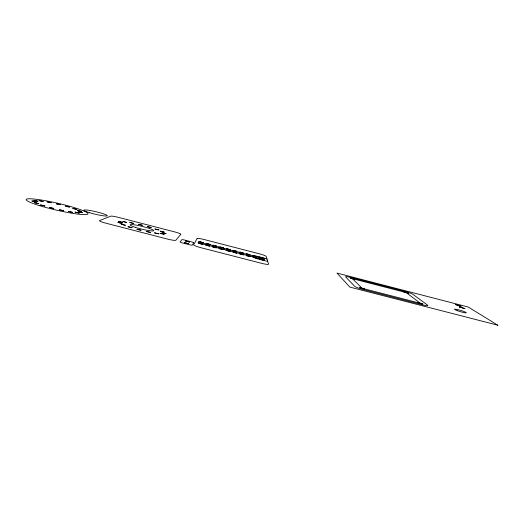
<?xml version="1.0" encoding="UTF-8"?>
<svg xmlns="http://www.w3.org/2000/svg" width="524" height="524" viewBox="0 0 524 524"><rect width="100%" height="100%" fill="white"/><g stroke="black" fill="none" stroke-linecap="round" stroke-linejoin="round"><path stroke-width="0.79" d="M235.793 252.502L235.82 251.435M230.003 251.009L230.108 249.961M224.213 249.516L224.383 248.481M218.416 248.016L218.659 247.007M212.613 246.522L212.927 245.527M206.803 245.022L207.183 244.04M200.987 243.516L201.439 242.56M258.62 257.33L258.876 258.463M252.928 255.856L253.112 256.976M247.23 254.382L247.348 255.489M241.531 252.915L241.571 253.996M267.626 261.09A2.993 0.354 14.9 0 1 264.849 260.736L259.046 259.242A2.993 0.354 14.9 0 1 256.072 258.103L255.705 256.223A2.934 0.341 14.9 0 1 258.456 256.59L264.096 258.044A2.928 0.341 14.9 0 1 267.03 259.151M60.404 204.701L56.363 203.771L60.404 204.701M213.013 245.193L216.864 246.188L213.019 245.18M63.653 210.772L59.376 209.797L63.653 210.772M212.489 246.85L216.425 247.872L212.495 246.837M464.854 308.61L459.234 306.946L464.854 308.61M126.736 222.425L122.806 221.462L126.71 222.464M31.99 200.993L36.248 201.969L32.029 200.967M68.487 211.434L72.712 212.423L68.5 211.414M53.756 208.473L49.446 207.491L53.756 208.473M210.203 244.453L206.345 243.47L210.17 244.492M359.739 287.597L364.494 288.96L359.739 287.597M259.904 259.079L263.801 260.12L259.911 259.059M38.678 203.613L34.381 202.644L38.665 203.594M75.135 212.115L79.301 213.098L75.148 212.102M82.334 212.711L78.227 211.755L82.334 212.711M209.62 246.097L205.69 245.081L209.613 246.077M259.459 257.173L263.284 258.194L259.491 257.146M44.874 205.925L40.558 204.95L44.874 205.925M461.107 306.239L455.585 304.608L461.107 306.239M408.412 293.211L404.011 291.94L408.412 293.211M257.061 258.358L253.157 257.336L257.061 258.358M256.675 256.472L252.85 255.47L256.675 256.472M151.2 227.514L147.349 226.571L151.194 227.534M354.617 279.279L350.235 278.054L354.61 279.299M203.522 242.723L199.67 241.728L203.522 242.743M202.801 244.335L198.858 243.333L202.801 244.335M81.416 211.408L77.362 210.458L81.416 211.421M122.557 222.399L118.568 221.423L122.557 222.399M250.308 256.616L246.398 255.588L250.308 256.616M250.059 254.762L246.234 253.76L250.02 254.802M51.169 202.762L47.088 201.819L51.169 202.762M158.602 233.848L154.567 232.853L158.602 233.848M150.414 232.427L146.334 231.464L150.408 232.407M164.084 234.261L160.095 233.291L164.084 234.261M243.549 254.874L239.632 253.845L243.549 254.874M122.02 223.388L117.966 222.412L122.02 223.388M243.437 253.053L239.599 252.064L243.398 253.092M140.982 230.239L136.875 229.237L140.982 230.259M125.354 225.261L121.26 224.285L125.354 225.261M132.074 227.691L127.961 226.728L132.068 227.671M189.531 242.042L185.522 241.027L189.531 242.042M76.845 209.404L72.823 208.454L76.845 209.404M188.483 243.693L184.383 242.691L188.483 243.693M165.977 233.632L162.047 232.649L165.977 233.632M142.364 225.235L138.5 224.279L142.358 225.248M236.776 253.125L232.866 252.096L236.769 253.138M236.802 251.337L232.97 250.334L236.802 251.323M43.217 201.53L39.084 200.574L43.217 201.53M164.091 232.093L160.2 231.149L164.084 232.08M230.003 251.376L226.08 250.38L230.003 251.376M230.167 249.627L226.322 248.651L230.16 249.607M69.437 207.052L65.415 206.115L69.43 207.065M223.217 249.621L219.287 248.605L223.211 249.607M133.744 223.44L129.847 222.497L133.744 223.44M198.57 241.813L198.072 242.769L264.633 259.95L264.306 258.797L198.57 241.813M223.519 247.911L219.694 246.889L223.512 247.924M422.783 304.012L417.988 302.623L422.783 304.012M197.122 238.525L193.592 244.819A7.788 0.943 14.3 0 0 200.731 247.649L261.371 263.277A7.716 0.937 14.9 0 0 268.576 264.155L266.179 256.38A7.113 0.799 14.9 0 0 259.105 253.734L204.399 239.586A7.172 0.799 14.4 0 0 197.122 238.525M37.905 201.242L33.706 200.299L37.898 201.255M193.638 242.75L192.295 245.088A3.144 0.386 14.2 0 1 189.04 244.649L182.922 243.071A3.151 0.386 14.1 0 1 180.118 241.95L181.821 239.697A3.052 0.36 14.2 0 1 185.005 240.149L190.887 241.669A3.052 0.36 14.2 0 1 193.638 242.75M158.857 229.938L154.999 229.021L158.857 229.938M180.793 234.307L175.848 240.241A7.853 0.95 14 0 1 167.51 239.082L105.835 223.178A8.011 0.943 13.4 0 1 99.599 220.578L110.669 216.176A7.356 0.799 13.6 0 1 118.909 217.48L174.453 231.844A7.225 0.806 14.1 0 1 180.793 234.307M497.8 325.214L349.822 287.08L336.958 273.076L468.26 307.038L497.8 325.214M404.594 291.357L351.316 277.582A7.113 0.779 15.7 0 0 345.663 276.927L354.787 286.386A7.729 0.91 15.9 0 0 363.44 289.595L422.324 304.778A7.808 0.891 16.4 0 0 427.623 305.171L412.899 294.311A7.166 0.76 16.2 0 0 404.594 291.357M406.211 292.582L352.423 278.676L362.117 288.279L420.386 303.304L406.211 292.582M39.929 205.768A31.702 3.498 13 0 0 87.921 213.982A31.702 3.498 13 0 0 43.426 200.358A31.702 3.498 13 0 0 39.929 205.768M89.414 212.652A11.967 1.297 13.4 0 0 107.263 215.783A11.967 1.297 13.4 0 0 90.22 210.53A11.967 1.297 13.4 0 0 89.414 212.652M457.262 310.653A6.124 0.655 16.7 0 0 466.242 312.756A6.124 0.655 16.7 0 0 457.622 309.579A6.124 0.655 16.7 0 0 457.262 310.653M135.592 227.423A12.144 1.389 13.8 0 0 153.761 230.678A12.144 1.389 13.8 0 0 136.567 225.182A12.144 1.389 13.8 0 0 135.592 227.423"/></g></svg>
